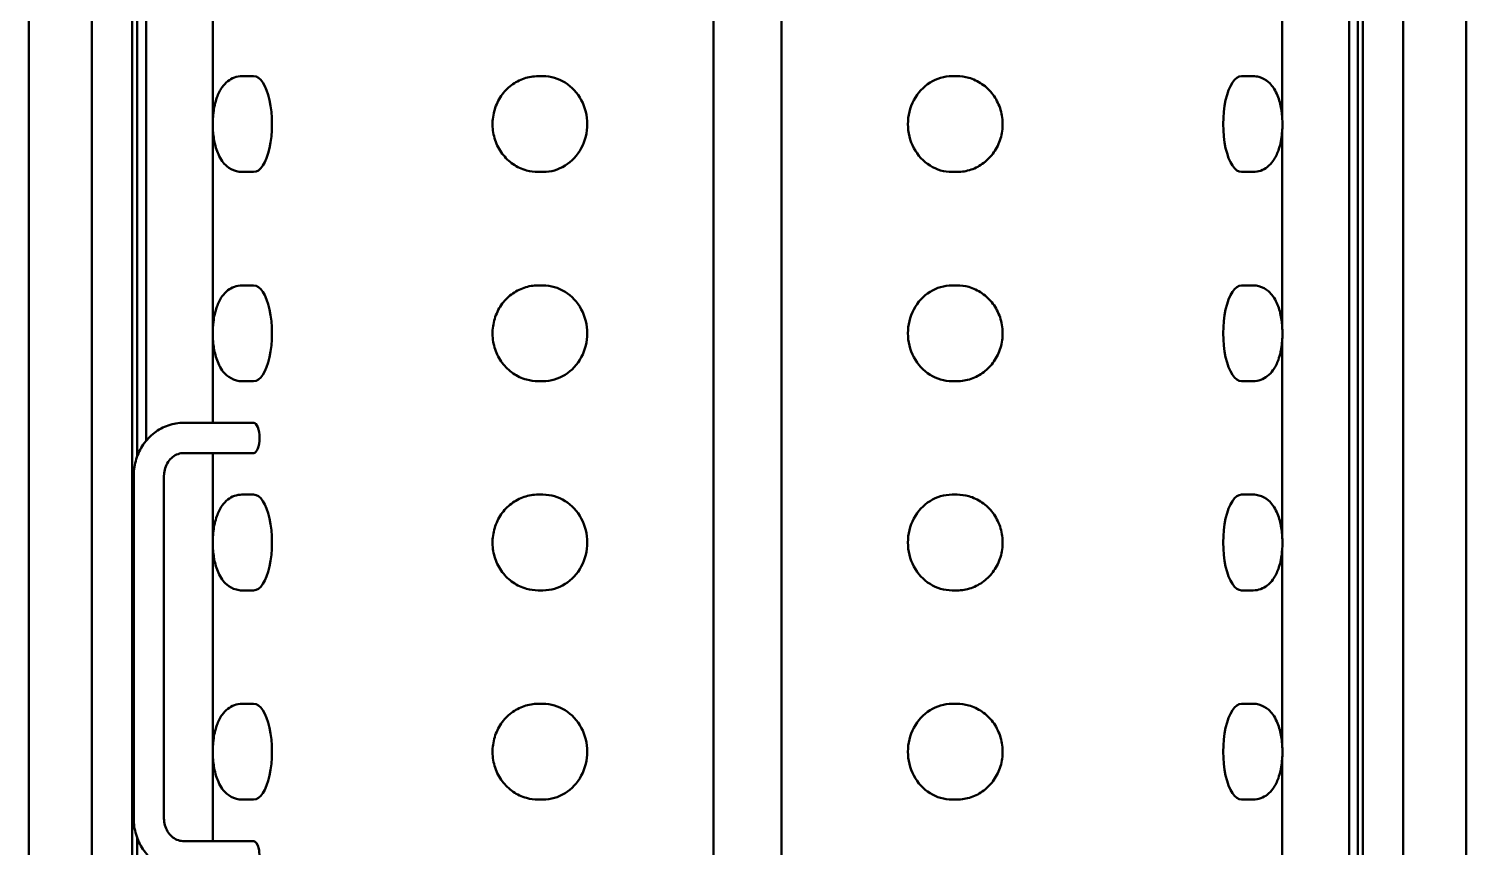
# Model space of a CAD drawing. Extents: x -3873 to 164127, y 7129 to 96529.
# Drawn here: x 50376 to 50946, y 57285 to 57610 of the extents above; entities that cross this region are included whole.
import ezdxf

# ---------------------------------------------------------------- set-up
doc = ezdxf.new("R2010")
doc.units = 0
doc.layers.add('LAYOUT Kromeka', color=1, linetype='CONTINUOUS', lineweight=5)
doc.layers.add('Visible (ISO)', color=7, linetype='CONTINUOUS', lineweight=50)

# ---------------------------------------------------------------- blocks, each defined once
blk = doc.blocks.new('FP02-1500_Feet_deskinner')
at = {"layer": 'Visible (ISO)', "color": 0}
for p, q in [((-13.46, 266.48), (-13.46, 1638.48)), ((13.54, 266.48), (13.54, 1638.48)), ((285, 1633.48), (285, 271.48)), ((-285, 1445.09), (-285, 455.14)), ((238.54, 458.48), (238.54, 1446.48)), ((242, 458.48), (242, 1446.48)), ((244, 458.48), (244, 1446.48)), ((-244, 1438.48), (-244, 466.48)), ((-242, 1438.48), (-242, 1360.14)), ((-260, 1421.94), (-260, 474.88)), ((260, 1424.94), (260, 472.88)), ((212.04, 1328.36), (212.04, 1406.6)), ((-223.51, 1361.48), (-195.79, 1361.48)), ((-211.96, 1328.36), (-211.96, 1361.48)), ((-243.37, 1216.48), (-243.37, 1352.48)), ((-231.37, 1216.48), (-231.37, 1352.48)), ((-195.82, 1344.98), (-200.44, 1344.98)), ((-81.09, 1344.98), (-83, 1344.98)), ((81.17, 1344.98), (83.08, 1344.98)), ((195.9, 1344.98), (200.52, 1344.98)), ((-211.96, 1245.36), (-211.96, 1323.6)), ((212.04, 1245.36), (212.04, 1323.6)), ((-195.82, 1306.98), (-200.44, 1306.98)), ((-81.09, 1306.98), (-83, 1306.98)), ((81.17, 1306.98), (83.08, 1306.98)), ((195.9, 1306.98), (200.52, 1306.98)), ((-195.82, 1261.98), (-200.44, 1261.98)), ((-81.09, 1261.98), (-83, 1261.98)), ((81.17, 1261.98), (83.08, 1261.98)), ((195.9, 1261.98), (200.52, 1261.98)), ((-211.96, 1207.48), (-211.96, 1240.6)), ((212.04, 1162.36), (212.04, 1240.6)), ((-195.82, 1223.98), (-200.44, 1223.98)), ((-81.09, 1223.98), (-83, 1223.98)), ((81.17, 1223.98), (83.08, 1223.98)), ((195.9, 1223.98), (200.52, 1223.98)), ((-242, 1208.81), (-242, 696.39)), ((-195.79, 1207.48), (-223.51, 1207.48)), ((-238.46, 702.56), (-238.46, 1202.65)), ((-195.79, 1195.48), (-223.51, 1195.48)), ((-211.96, 1162.36), (-211.96, 1195.48)), ((-195.82, 1178.98), (-200.44, 1178.98)), ((-81.09, 1178.98), (-83, 1178.98)), ((81.17, 1178.98), (83.08, 1178.98)), ((195.9, 1178.98), (200.52, 1178.98)), ((-211.96, 1079.36), (-211.96, 1157.6)), ((212.04, 1079.36), (212.04, 1157.6)), ((-195.82, 1140.98), (-200.44, 1140.98)), ((-81.09, 1140.98), (-83, 1140.98)), ((81.17, 1140.98), (83.08, 1140.98)), ((195.9, 1140.98), (200.52, 1140.98)), ((-195.82, 1095.98), (-200.44, 1095.98)), ((-81.09, 1095.98), (-83, 1095.98)), ((81.17, 1095.98), (83.08, 1095.98)), ((195.9, 1095.98), (200.52, 1095.98)), ((-211.96, 996.36), (-211.96, 1074.6)), ((212.04, 996.36), (212.04, 1074.6)), ((-195.82, 1057.98), (-200.44, 1057.98)), ((-81.09, 1057.98), (-83, 1057.98)), ((81.17, 1057.98), (83.08, 1057.98)), ((195.9, 1057.98), (200.52, 1057.98))]:
    blk.add_line(p, q, dxfattribs=at)
for centre, major_axis, ratio, start_param, end_param in [((-195.79, 1367.48), (0, -6), 0.382683, 0, 3.141593), ((-195.82, 1325.98), (0, -19), 0.382683, 0, 3.141593), ((-81.09, 1325.98), (0, -19), 0.92388, 0, 3.141593), ((81.17, 1325.98), (0, 19), 0.92388, 0, 3.141593), ((195.9, 1325.98), (0, 19), 0.382683, 0, 3.141593), ((-195.82, 1242.98), (0, -19), 0.382683, 0, 3.141593), ((-81.09, 1242.98), (0, -19), 0.92388, 0, 3.141593), ((81.17, 1242.98), (0, 19), 0.92388, 0, 3.141593), ((195.9, 1242.98), (0, 19), 0.382683, 0, 3.141593), ((-195.79, 1201.48), (0, 6), 0.382683, 3.141593, 6.283185), ((-195.82, 1159.98), (0, -19), 0.382683, 0, 3.141593), ((-81.09, 1159.98), (0, -19), 0.92388, 0, 3.141593), ((81.17, 1159.98), (0, 19), 0.92388, 0, 3.141593), ((195.9, 1159.98), (0, 19), 0.382683, 0, 3.141593), ((-195.82, 1076.98), (0, -19), 0.382683, 0, 3.141593), ((-81.09, 1076.98), (0, -19), 0.92388, 0, 3.141593), ((81.17, 1076.98), (0, 19), 0.92388, 0, 3.141593), ((195.9, 1076.98), (0, 19), 0.382683, 0, 3.141593)]:
    blk.add_ellipse(centre, major_axis=major_axis, ratio=ratio, start_param=start_param, end_param=end_param, dxfattribs=at)
for points, knots in [([(-243.37, 1352.48), (-243.37, 1354.63), (-243.05, 1356.78), (-241.82, 1360.9), (-240.9, 1362.86), (-238.51, 1366.42), (-237.04, 1368.01), (-233.69, 1370.65), (-231.79, 1371.7), (-227.8, 1373.1), (-225.7, 1373.47), (-223.56, 1373.48), (-223.54, 1373.48), (-223.51, 1373.48)], [1.570796, 1.570796, 1.570796, 1.570796, 1.884956, 1.884956, 2.199115, 2.199115, 2.513274, 2.513274, 2.827433, 2.827433, 3.137548, 3.137548, 3.141593, 3.141593, 3.141593, 3.141593]), ([(-231.37, 1352.48), (-231.37, 1353.39), (-231.24, 1354.3), (-230.77, 1356.04), (-230.41, 1356.87), (-229.5, 1358.37), (-228.94, 1359.03), (-227.67, 1360.16), (-226.96, 1360.61), (-225.49, 1361.23), (-224.72, 1361.42), (-223.8, 1361.47), (-223.66, 1361.48), (-223.51, 1361.48)], [1.570796, 1.570796, 1.570796, 1.570796, 1.860273, 1.860273, 2.152408, 2.152408, 2.453764, 2.453764, 2.767923, 2.767923, 3.082082, 3.082082, 3.141593, 3.141593, 3.141593, 3.141593]), ([(-200.44, 1306.98), (-201.48, 1306.98), (-202.51, 1307.17), (-204.43, 1307.86), (-205.3, 1308.37), (-206.98, 1309.67), (-207.69, 1310.48), (-209.26, 1312.65), (-209.9, 1314.04), (-211.09, 1317.4), (-211.52, 1319.42), (-212, 1323.39), (-212.08, 1325.3), (-211.96, 1329.05), (-211.76, 1330.88), (-211.07, 1334.5), (-210.57, 1336.28), (-209.39, 1338.9), (-208.9, 1339.81), (-207.76, 1341.38), (-207.19, 1342.04), (-205.5, 1343.5), (-204.24, 1344.28), (-201.97, 1344.88), (-201.21, 1344.98), (-200.44, 1344.98)], [1.570796, 1.570796, 1.570796, 1.570796, 1.706869, 1.706869, 1.857561, 1.857561, 2.059957, 2.059957, 2.394268, 2.394268, 2.836518, 2.836518, 3.224628, 3.224628, 3.603287, 3.603287, 4.005867, 4.005867, 4.227316, 4.227316, 4.392935, 4.392935, 4.612027, 4.612027, 4.712389, 4.712389, 4.712389, 4.712389]), ([(-83, 1306.98), (-84.9, 1306.98), (-86.79, 1307.29), (-90.39, 1308.52), (-92.09, 1309.43), (-95.17, 1311.77), (-96.53, 1313.2), (-98.78, 1316.45), (-99.65, 1318.28), (-100.83, 1322.16), (-101.11, 1324.21), (-101.06, 1328.31), (-100.71, 1330.36), (-99.4, 1334.25), (-98.45, 1336.09), (-96.02, 1339.33), (-94.56, 1340.74), (-91.3, 1342.98), (-89.51, 1343.82), (-86.13, 1344.76), (-84.56, 1344.98), (-83, 1344.98)], [1.570796, 1.570796, 1.570796, 1.570796, 1.875256, 1.875256, 2.182984, 2.182984, 2.498903, 2.498903, 2.824197, 2.824197, 3.156347, 3.156347, 3.490804, 3.490804, 3.822472, 3.822472, 4.146719, 4.146719, 4.461234, 4.461234, 4.712389, 4.712389, 4.712389, 4.712389]), ([(83.08, 1344.98), (84.98, 1344.98), (86.87, 1344.66), (90.47, 1343.44), (92.17, 1342.52), (95.25, 1340.19), (96.61, 1338.76), (98.86, 1335.5), (99.73, 1333.67), (100.91, 1329.8), (101.19, 1327.75), (101.14, 1323.65), (100.79, 1321.59), (99.48, 1317.7), (98.53, 1315.87), (96.1, 1312.63), (94.64, 1311.22), (91.38, 1308.98), (89.59, 1308.13), (86.21, 1307.19), (84.64, 1306.98), (83.08, 1306.98)], [4.712389, 4.712389, 4.712389, 4.712389, 5.016848, 5.016848, 5.324577, 5.324577, 5.640496, 5.640496, 5.965789, 5.965789, 6.29794, 6.29794, 6.632397, 6.632397, 6.964064, 6.964064, 7.288312, 7.288312, 7.602826, 7.602826, 7.853982, 7.853982, 7.853982, 7.853982]), ([(200.52, 1344.98), (201.56, 1344.98), (202.59, 1344.78), (204.51, 1344.1), (205.38, 1343.59), (207.06, 1342.29), (207.77, 1341.48), (209.34, 1339.31), (209.98, 1337.92), (211.17, 1334.56), (211.6, 1332.53), (212.08, 1328.57), (212.16, 1326.66), (212.04, 1322.91), (211.84, 1321.08), (211.15, 1317.46), (210.65, 1315.68), (209.47, 1313.06), (208.98, 1312.15), (207.84, 1310.58), (207.27, 1309.92), (205.58, 1308.46), (204.32, 1307.68), (202.05, 1307.08), (201.29, 1306.98), (200.52, 1306.98)], [4.712389, 4.712389, 4.712389, 4.712389, 4.848462, 4.848462, 4.999153, 4.999153, 5.20155, 5.20155, 5.53586, 5.53586, 5.978111, 5.978111, 6.36622, 6.36622, 6.74488, 6.74488, 7.14746, 7.14746, 7.368909, 7.368909, 7.534528, 7.534528, 7.75362, 7.75362, 7.853982, 7.853982, 7.853982, 7.853982]), ([(-200.44, 1223.98), (-201.48, 1223.98), (-202.51, 1224.17), (-204.43, 1224.86), (-205.3, 1225.37), (-206.98, 1226.67), (-207.69, 1227.48), (-209.26, 1229.65), (-209.9, 1231.04), (-211.09, 1234.4), (-211.52, 1236.42), (-212, 1240.39), (-212.08, 1242.3), (-211.96, 1246.05), (-211.76, 1247.88), (-211.07, 1251.5), (-210.57, 1253.28), (-209.39, 1255.9), (-208.9, 1256.81), (-207.76, 1258.38), (-207.19, 1259.04), (-205.5, 1260.5), (-204.24, 1261.28), (-201.97, 1261.88), (-201.21, 1261.98), (-200.44, 1261.98)], [1.570796, 1.570796, 1.570796, 1.570796, 1.706869, 1.706869, 1.857561, 1.857561, 2.059957, 2.059957, 2.394268, 2.394268, 2.836518, 2.836518, 3.224628, 3.224628, 3.603287, 3.603287, 4.005867, 4.005867, 4.227316, 4.227316, 4.392935, 4.392935, 4.612027, 4.612027, 4.712389, 4.712389, 4.712389, 4.712389]), ([(-83, 1223.98), (-84.9, 1223.98), (-86.79, 1224.29), (-90.39, 1225.52), (-92.09, 1226.43), (-95.17, 1228.77), (-96.53, 1230.2), (-98.78, 1233.45), (-99.65, 1235.28), (-100.83, 1239.16), (-101.11, 1241.21), (-101.06, 1245.31), (-100.71, 1247.36), (-99.4, 1251.25), (-98.45, 1253.09), (-96.02, 1256.33), (-94.56, 1257.74), (-91.3, 1259.98), (-89.51, 1260.82), (-86.13, 1261.76), (-84.56, 1261.98), (-83, 1261.98)], [1.570796, 1.570796, 1.570796, 1.570796, 1.875256, 1.875256, 2.182984, 2.182984, 2.498903, 2.498903, 2.824197, 2.824197, 3.156347, 3.156347, 3.490804, 3.490804, 3.822472, 3.822472, 4.146719, 4.146719, 4.461234, 4.461234, 4.712389, 4.712389, 4.712389, 4.712389]), ([(83.08, 1261.98), (84.98, 1261.98), (86.87, 1261.66), (90.47, 1260.44), (92.17, 1259.52), (95.25, 1257.19), (96.61, 1255.76), (98.86, 1252.5), (99.73, 1250.67), (100.91, 1246.8), (101.19, 1244.75), (101.14, 1240.65), (100.79, 1238.59), (99.48, 1234.7), (98.53, 1232.87), (96.1, 1229.63), (94.64, 1228.22), (91.38, 1225.98), (89.59, 1225.13), (86.21, 1224.19), (84.64, 1223.98), (83.08, 1223.98)], [4.712389, 4.712389, 4.712389, 4.712389, 5.016848, 5.016848, 5.324577, 5.324577, 5.640496, 5.640496, 5.965789, 5.965789, 6.29794, 6.29794, 6.632397, 6.632397, 6.964064, 6.964064, 7.288312, 7.288312, 7.602826, 7.602826, 7.853982, 7.853982, 7.853982, 7.853982]), ([(200.52, 1261.98), (201.56, 1261.98), (202.59, 1261.78), (204.51, 1261.1), (205.38, 1260.59), (207.06, 1259.29), (207.77, 1258.48), (209.34, 1256.31), (209.98, 1254.92), (211.17, 1251.56), (211.6, 1249.53), (212.08, 1245.57), (212.16, 1243.66), (212.04, 1239.91), (211.84, 1238.08), (211.15, 1234.46), (210.65, 1232.68), (209.47, 1230.06), (208.98, 1229.15), (207.84, 1227.58), (207.27, 1226.92), (205.58, 1225.46), (204.32, 1224.68), (202.05, 1224.08), (201.29, 1223.98), (200.52, 1223.98)], [4.712389, 4.712389, 4.712389, 4.712389, 4.848462, 4.848462, 4.999153, 4.999153, 5.20155, 5.20155, 5.53586, 5.53586, 5.978111, 5.978111, 6.36622, 6.36622, 6.74488, 6.74488, 7.14746, 7.14746, 7.368909, 7.368909, 7.534528, 7.534528, 7.75362, 7.75362, 7.853982, 7.853982, 7.853982, 7.853982]), ([(-223.51, 1195.48), (-225.59, 1195.48), (-227.68, 1195.83), (-231.64, 1197.19), (-233.51, 1198.2), (-236.88, 1200.79), (-238.36, 1202.36), (-240.79, 1205.89), (-241.73, 1207.85), (-243.01, 1211.95), (-243.34, 1214.1), (-243.37, 1216.33), (-243.37, 1216.4), (-243.37, 1216.48)], [6.283185, 6.283185, 6.283185, 6.283185, 6.59036, 6.59036, 6.900353, 6.900353, 7.214512, 7.214512, 7.528672, 7.528672, 7.842831, 7.842831, 7.853982, 7.853982, 7.853982, 7.853982]), ([(-223.51, 1207.48), (-224.28, 1207.48), (-225.05, 1207.61), (-226.55, 1208.14), (-227.28, 1208.53), (-228.62, 1209.59), (-229.23, 1210.24), (-230.23, 1211.74), (-230.64, 1212.58), (-231.18, 1214.34), (-231.34, 1215.26), (-231.37, 1216.28), (-231.37, 1216.38), (-231.37, 1216.48)], [6.283185, 6.283185, 6.283185, 6.283185, 6.597345, 6.597345, 6.911504, 6.911504, 7.225663, 7.225663, 7.529283, 7.529283, 7.822136, 7.822136, 7.853982, 7.853982, 7.853982, 7.853982]), ([(-200.44, 1140.98), (-201.48, 1140.98), (-202.51, 1141.17), (-204.43, 1141.86), (-205.3, 1142.37), (-206.98, 1143.67), (-207.69, 1144.48), (-209.26, 1146.65), (-209.9, 1148.04), (-211.09, 1151.4), (-211.52, 1153.42), (-212, 1157.39), (-212.08, 1159.3), (-211.96, 1163.05), (-211.76, 1164.88), (-211.07, 1168.5), (-210.57, 1170.28), (-209.39, 1172.9), (-208.9, 1173.81), (-207.76, 1175.38), (-207.19, 1176.04), (-205.5, 1177.5), (-204.24, 1178.28), (-201.97, 1178.88), (-201.21, 1178.98), (-200.44, 1178.98)], [1.570796, 1.570796, 1.570796, 1.570796, 1.706869, 1.706869, 1.857561, 1.857561, 2.059957, 2.059957, 2.394268, 2.394268, 2.836518, 2.836518, 3.224628, 3.224628, 3.603287, 3.603287, 4.005867, 4.005867, 4.227316, 4.227316, 4.392935, 4.392935, 4.612027, 4.612027, 4.712389, 4.712389, 4.712389, 4.712389]), ([(-83, 1140.98), (-84.9, 1140.98), (-86.79, 1141.29), (-90.39, 1142.52), (-92.09, 1143.43), (-95.17, 1145.77), (-96.53, 1147.2), (-98.78, 1150.45), (-99.65, 1152.28), (-100.83, 1156.16), (-101.11, 1158.21), (-101.06, 1162.31), (-100.71, 1164.36), (-99.4, 1168.25), (-98.45, 1170.09), (-96.02, 1173.33), (-94.56, 1174.74), (-91.3, 1176.98), (-89.51, 1177.82), (-86.13, 1178.76), (-84.56, 1178.98), (-83, 1178.98)], [1.570796, 1.570796, 1.570796, 1.570796, 1.875256, 1.875256, 2.182984, 2.182984, 2.498903, 2.498903, 2.824197, 2.824197, 3.156347, 3.156347, 3.490804, 3.490804, 3.822472, 3.822472, 4.146719, 4.146719, 4.461234, 4.461234, 4.712389, 4.712389, 4.712389, 4.712389]), ([(83.08, 1178.98), (84.98, 1178.98), (86.87, 1178.66), (90.47, 1177.44), (92.17, 1176.52), (95.25, 1174.19), (96.61, 1172.76), (98.86, 1169.5), (99.73, 1167.67), (100.91, 1163.8), (101.19, 1161.75), (101.14, 1157.65), (100.79, 1155.59), (99.48, 1151.7), (98.53, 1149.87), (96.1, 1146.63), (94.64, 1145.22), (91.38, 1142.98), (89.59, 1142.13), (86.21, 1141.19), (84.64, 1140.98), (83.08, 1140.98)], [4.712389, 4.712389, 4.712389, 4.712389, 5.016848, 5.016848, 5.324577, 5.324577, 5.640496, 5.640496, 5.965789, 5.965789, 6.29794, 6.29794, 6.632397, 6.632397, 6.964064, 6.964064, 7.288312, 7.288312, 7.602826, 7.602826, 7.853982, 7.853982, 7.853982, 7.853982]), ([(200.52, 1178.98), (201.56, 1178.98), (202.59, 1178.78), (204.51, 1178.1), (205.38, 1177.59), (207.06, 1176.29), (207.77, 1175.48), (209.34, 1173.31), (209.98, 1171.92), (211.17, 1168.56), (211.6, 1166.53), (212.08, 1162.57), (212.16, 1160.66), (212.04, 1156.91), (211.84, 1155.08), (211.15, 1151.46), (210.65, 1149.68), (209.47, 1147.06), (208.98, 1146.15), (207.84, 1144.58), (207.27, 1143.92), (205.58, 1142.46), (204.32, 1141.68), (202.05, 1141.08), (201.29, 1140.98), (200.52, 1140.98)], [4.712389, 4.712389, 4.712389, 4.712389, 4.848462, 4.848462, 4.999153, 4.999153, 5.20155, 5.20155, 5.53586, 5.53586, 5.978111, 5.978111, 6.36622, 6.36622, 6.74488, 6.74488, 7.14746, 7.14746, 7.368909, 7.368909, 7.534528, 7.534528, 7.75362, 7.75362, 7.853982, 7.853982, 7.853982, 7.853982]), ([(-200.44, 1057.98), (-201.48, 1057.98), (-202.51, 1058.17), (-204.43, 1058.86), (-205.3, 1059.37), (-206.98, 1060.67), (-207.69, 1061.48), (-209.26, 1063.65), (-209.9, 1065.04), (-211.09, 1068.4), (-211.52, 1070.42), (-212, 1074.39), (-212.08, 1076.3), (-211.96, 1080.05), (-211.76, 1081.88), (-211.07, 1085.5), (-210.57, 1087.28), (-209.39, 1089.9), (-208.9, 1090.81), (-207.76, 1092.38), (-207.19, 1093.04), (-205.5, 1094.5), (-204.24, 1095.28), (-201.97, 1095.88), (-201.21, 1095.98), (-200.44, 1095.98)], [1.570796, 1.570796, 1.570796, 1.570796, 1.706869, 1.706869, 1.857561, 1.857561, 2.059957, 2.059957, 2.394268, 2.394268, 2.836518, 2.836518, 3.224628, 3.224628, 3.603287, 3.603287, 4.005867, 4.005867, 4.227316, 4.227316, 4.392935, 4.392935, 4.612027, 4.612027, 4.712389, 4.712389, 4.712389, 4.712389]), ([(-83, 1057.98), (-84.9, 1057.98), (-86.79, 1058.29), (-90.39, 1059.52), (-92.09, 1060.43), (-95.17, 1062.77), (-96.53, 1064.2), (-98.78, 1067.45), (-99.65, 1069.28), (-100.83, 1073.16), (-101.11, 1075.21), (-101.06, 1079.31), (-100.71, 1081.36), (-99.4, 1085.25), (-98.45, 1087.09), (-96.02, 1090.33), (-94.56, 1091.74), (-91.3, 1093.98), (-89.51, 1094.82), (-86.13, 1095.76), (-84.56, 1095.98), (-83, 1095.98)], [1.570796, 1.570796, 1.570796, 1.570796, 1.875256, 1.875256, 2.182984, 2.182984, 2.498903, 2.498903, 2.824197, 2.824197, 3.156347, 3.156347, 3.490804, 3.490804, 3.822472, 3.822472, 4.146719, 4.146719, 4.461234, 4.461234, 4.712389, 4.712389, 4.712389, 4.712389]), ([(83.08, 1095.98), (84.98, 1095.98), (86.87, 1095.66), (90.47, 1094.44), (92.17, 1093.52), (95.25, 1091.19), (96.61, 1089.76), (98.86, 1086.5), (99.73, 1084.67), (100.91, 1080.8), (101.19, 1078.75), (101.14, 1074.65), (100.79, 1072.59), (99.48, 1068.7), (98.53, 1066.87), (96.1, 1063.63), (94.64, 1062.22), (91.38, 1059.98), (89.59, 1059.13), (86.21, 1058.19), (84.64, 1057.98), (83.08, 1057.98)], [4.712389, 4.712389, 4.712389, 4.712389, 5.016848, 5.016848, 5.324577, 5.324577, 5.640496, 5.640496, 5.965789, 5.965789, 6.29794, 6.29794, 6.632397, 6.632397, 6.964064, 6.964064, 7.288312, 7.288312, 7.602826, 7.602826, 7.853982, 7.853982, 7.853982, 7.853982]), ([(200.52, 1095.98), (201.56, 1095.98), (202.59, 1095.78), (204.51, 1095.1), (205.38, 1094.59), (207.06, 1093.29), (207.77, 1092.48), (209.34, 1090.31), (209.98, 1088.92), (211.17, 1085.56), (211.6, 1083.53), (212.08, 1079.57), (212.16, 1077.66), (212.04, 1073.91), (211.84, 1072.08), (211.15, 1068.46), (210.65, 1066.68), (209.47, 1064.06), (208.98, 1063.15), (207.84, 1061.58), (207.27, 1060.92), (205.58, 1059.46), (204.32, 1058.68), (202.05, 1058.08), (201.29, 1057.98), (200.52, 1057.98)], [4.712389, 4.712389, 4.712389, 4.712389, 4.848462, 4.848462, 4.999153, 4.999153, 5.20155, 5.20155, 5.53586, 5.53586, 5.978111, 5.978111, 6.36622, 6.36622, 6.74488, 6.74488, 7.14746, 7.14746, 7.368909, 7.368909, 7.534528, 7.534528, 7.75362, 7.75362, 7.853982, 7.853982, 7.853982, 7.853982])]:
    blk.add_open_spline(points, degree=3, knots=knots, dxfattribs=at)

msp = doc.modelspace()

# ---------------------------------------------------------------- block references
at = {"layer": 'LAYOUT Kromeka', "xscale": -1, "rotation": 180}
msp.add_blockref('FP02-1500_Feet_deskinner', (50660.98, 58648.92), dxfattribs=at)

doc.saveas('drawing.dxf')
